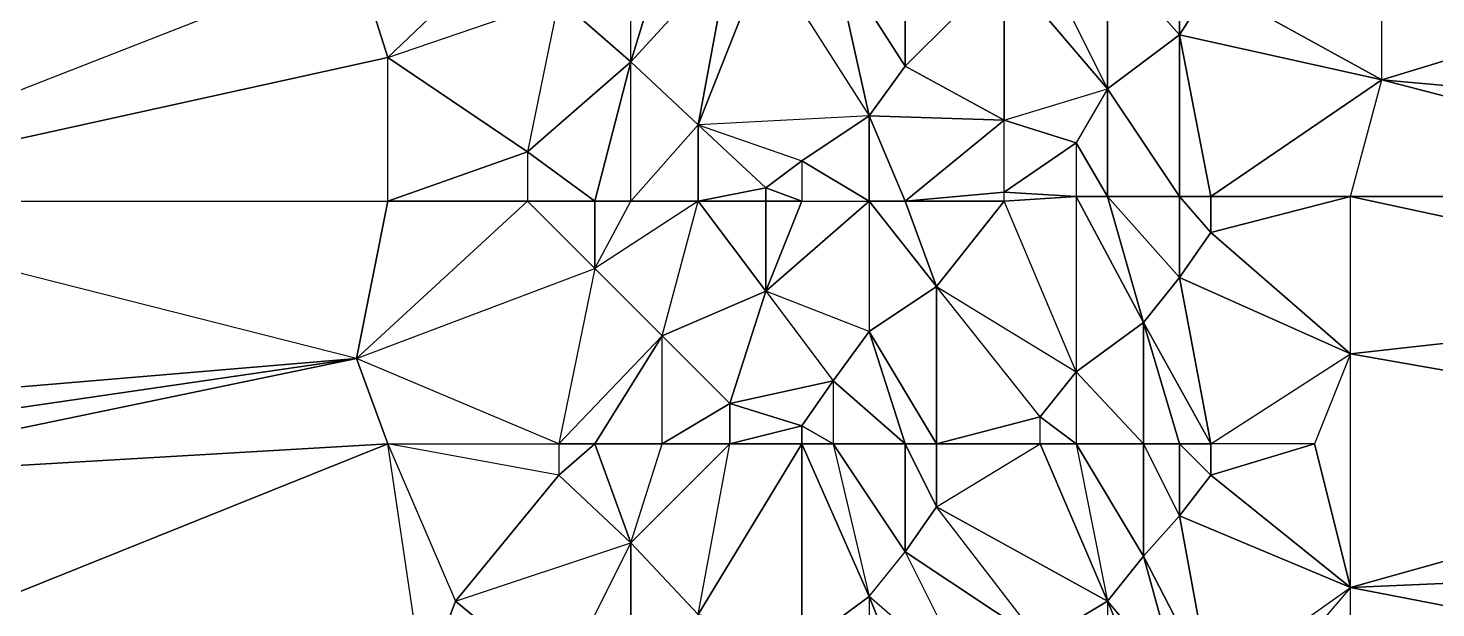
# Model space of a CAD drawing. Header units: metres. Extents: x 121.06818 to 121.07159, y 3.17836 to 3.18313.
# Drawn here: x 121.069416 to 121.069729, y 3.1788125 to 3.1789415 of the extents above; entities that cross this region are included whole.
import ezdxf

# ---------------------------------------------------------------- set-up
doc = ezdxf.new("R2010")
doc.units = ezdxf.units.M

msp = doc.modelspace()

# ---------------------------------------------------------------- linework, layer by layer
at = {"layer": 'DELAUNEY1595', "color": 252}
msp.add_3dface([(121.069687, 3.17879, 0.01019), (121.06971, 3.178795, 0.0102), (121.06971, 3.178817, 0.0102)], dxfattribs=at)
at = {"layer": 'DELAUNEY1617', "color": 252}
msp.add_3dface([(121.069359, 3.178794, 0.01005), (121.069504, 3.178795, 0.01005), (121.069496, 3.178849, 0.01005)], dxfattribs=at)
at = {"layer": 'DELAUNEY1619', "color": 252}
msp.add_3dface([(121.069603, 3.178795, 0.01011), (121.069611, 3.178795, 0.01012), (121.069603, 3.178815, 0.01011)], dxfattribs=at)
at = {"layer": 'DELAUNEY1631', "color": 252}
msp.add_3dface([(121.069534, 3.178795, 0.01006), (121.069504, 3.178795, 0.01005), (121.069511, 3.178814, 0.01005)], dxfattribs=at)
at = {"layer": 'DELAUNEY1633', "color": 252}
msp.add_3dface([(121.069656, 3.178795, 0.01016), (121.069664, 3.178795, 0.01017), (121.069656, 3.178814, 0.01016)], dxfattribs=at)
at = {"layer": 'DELAUNEY1650', "color": 252}
msp.add_3dface([(121.069687, 3.17879, 0.01019), (121.069679, 3.178795, 0.01019), (121.06971, 3.178817, 0.0102)], dxfattribs=at)
at = {"layer": 'DELAUNEY1661', "color": 252}
msp.add_3dface([(121.069664, 3.178795, 0.01017), (121.069672, 3.178795, 0.01018), (121.069656, 3.178814, 0.01016)], dxfattribs=at)
at = {"layer": 'DELAUNEY1662', "color": 252}
msp.add_3dface([(121.069672, 3.178795, 0.01018), (121.069679, 3.178795, 0.01019), (121.069664, 3.178824, 0.01017)], dxfattribs=at)
at = {"layer": 'DELAUNEY1670', "color": 252}
msp.add_3dface([(121.069534, 3.178795, 0.01006), (121.06955, 3.178795, 0.01007), (121.06955, 3.178827, 0.01007)], dxfattribs=at)
at = {"layer": 'DELAUNEY1672', "color": 252}
msp.add_3dface([(121.069611, 3.178795, 0.01012), (121.069626, 3.178795, 0.01013), (121.069603, 3.178815, 0.01011)], dxfattribs=at)
at = {"layer": 'DELAUNEY1708', "color": 252}
msp.add_3dface([(121.069511, 3.178814, 0.01005), (121.069504, 3.178795, 0.01005), (121.069496, 3.178849, 0.01005)], dxfattribs=at)
at = {"layer": 'DELAUNEY1709', "color": 252}
msp.add_3dface([(121.069534, 3.178795, 0.01006), (121.069511, 3.178814, 0.01005), (121.06955, 3.178827, 0.01007)], dxfattribs=at)
at = {"layer": 'DELAUNEY1711', "color": 252}
msp.add_3dface([(121.069603, 3.178795, 0.01011), (121.069588, 3.178804, 0.0101), (121.069603, 3.178815, 0.01011)], dxfattribs=at)
at = {"layer": 'DELAUNEY1712', "color": 252}
msp.add_3dface([(121.069626, 3.178795, 0.01013), (121.069641, 3.178805, 0.01015), (121.069611, 3.178825, 0.01012)], dxfattribs=at)
at = {"layer": 'DELAUNEY1713', "color": 252}
msp.add_3dface([(121.069824, 3.178795, 0.01021), (121.06971, 3.178795, 0.0102), (121.06971, 3.178817, 0.0102)], dxfattribs=at)
at = {"layer": 'DELAUNEY1722', "color": 252}
msp.add_3dface([(121.06955, 3.178795, 0.01007), (121.069565, 3.178811, 0.01008), (121.06955, 3.178827, 0.01007)], dxfattribs=at)
at = {"layer": 'DELAUNEY1723', "color": 252}
msp.add_3dface([(121.069656, 3.178795, 0.01016), (121.069641, 3.178805, 0.01015), (121.069656, 3.178814, 0.01016)], dxfattribs=at)
at = {"layer": 'DELAUNEY1733', "color": 252}
msp.add_3dface([(121.069603, 3.178815, 0.01011), (121.069588, 3.178804, 0.0101), (121.069588, 3.178849, 0.0101)], dxfattribs=at)
at = {"layer": 'DELAUNEY1734', "color": 252}
msp.add_3dface([(121.069656, 3.178814, 0.01016), (121.069641, 3.178805, 0.01015), (121.069618, 3.178835, 0.01013)], dxfattribs=at)
at = {"layer": 'DELAUNEY1745', "color": 252}
msp.add_3dface([(121.069588, 3.178804, 0.0101), (121.069565, 3.178811, 0.01008), (121.069588, 3.178849, 0.0101)], dxfattribs=at)
at = {"layer": 'DELAUNEY1746', "color": 252}
msp.add_3dface([(121.069679, 3.178795, 0.01019), (121.06971, 3.178817, 0.0102), (121.069672, 3.178833, 0.01018)], dxfattribs=at)
at = {"layer": 'DELAUNEY1747', "color": 252}
msp.add_3dface([(121.069824, 3.178795, 0.01021), (121.06971, 3.178817, 0.0102), (121.069824, 3.178822, 0.01021)], dxfattribs=at)
at = {"layer": 'DELAUNEY1760', "color": 252}
msp.add_3dface([(121.069656, 3.178814, 0.01016), (121.069672, 3.178795, 0.01018), (121.069664, 3.178824, 0.01017)], dxfattribs=at)
at = {"layer": 'DELAUNEY1761', "color": 252}
msp.add_3dface([(121.069824, 3.178822, 0.01021), (121.06971, 3.178817, 0.0102), (121.069824, 3.178849, 0.01021)], dxfattribs=at)
at = {"layer": 'DELAUNEY1774', "color": 252}
msp.add_3dface([(121.069359, 3.178794, 0.01005), (121.069496, 3.178849, 0.01005), (121.069359, 3.178841, 0.01005)], dxfattribs=at)
at = {"layer": 'DELAUNEY1775', "color": 252}
msp.add_3dface([(121.06955, 3.178827, 0.01007), (121.069565, 3.178811, 0.01008), (121.069572, 3.178849, 0.01009)], dxfattribs=at)
at = {"layer": 'DELAUNEY1776', "color": 252}
msp.add_3dface([(121.069603, 3.178815, 0.01011), (121.069611, 3.178825, 0.01012), (121.069626, 3.178795, 0.01013)], dxfattribs=at)
at = {"layer": 'DELAUNEY1777', "color": 252}
msp.add_3dface([(121.069603, 3.178815, 0.01011), (121.069611, 3.178825, 0.01012), (121.069595, 3.178849, 0.01011)], dxfattribs=at)
at = {"layer": 'DELAUNEY1778', "color": 252}
msp.add_3dface([(121.069656, 3.178814, 0.01016), (121.069664, 3.178824, 0.01017), (121.069649, 3.178849, 0.01016)], dxfattribs=at)
at = {"layer": 'DELAUNEY1779', "color": 252}
msp.add_3dface([(121.069664, 3.178824, 0.01017), (121.069679, 3.178795, 0.01019), (121.069672, 3.178833, 0.01018)], dxfattribs=at)
at = {"layer": 'DELAUNEY1786', "color": 252}
msp.add_3dface([(121.069511, 3.178814, 0.01005), (121.06955, 3.178827, 0.01007), (121.069534, 3.178842, 0.01006)], dxfattribs=at)
at = {"layer": 'DELAUNEY1787', "color": 252}
msp.add_3dface([(121.069611, 3.178825, 0.01012), (121.069641, 3.178805, 0.01015), (121.069618, 3.178835, 0.01013)], dxfattribs=at)
at = {"layer": 'DELAUNEY1799', "color": 252}
msp.add_3dface([(121.069664, 3.178824, 0.01017), (121.069672, 3.178833, 0.01018), (121.069664, 3.178849, 0.01017)], dxfattribs=at)
at = {"layer": 'DELAUNEY1804', "color": 252}
msp.add_3dface([(121.069359, 3.178841, 0.01005), (121.069496, 3.178849, 0.01005), (121.069489, 3.178868, 0.01005)], dxfattribs=at)
at = {"layer": 'DELAUNEY1805', "color": 252}
msp.add_3dface([(121.069496, 3.178849, 0.01005), (121.069511, 3.178814, 0.01005), (121.069534, 3.178842, 0.01006)], dxfattribs=at)
at = {"layer": 'DELAUNEY1806', "color": 252}
msp.add_3dface([(121.069611, 3.178825, 0.01012), (121.069618, 3.178835, 0.01013), (121.069611, 3.178849, 0.01012)], dxfattribs=at)
at = {"layer": 'DELAUNEY1807', "color": 252}
msp.add_3dface([(121.069672, 3.178833, 0.01018), (121.06971, 3.178817, 0.0102), (121.069679, 3.178842, 0.01019)], dxfattribs=at)
at = {"layer": 'DELAUNEY1831', "color": 252}
msp.add_3dface([(121.069534, 3.178842, 0.01006), (121.06955, 3.178827, 0.01007), (121.069542, 3.178849, 0.01007)], dxfattribs=at)
at = {"layer": 'DELAUNEY1841', "color": 252}
msp.add_3dface([(121.069588, 3.178849, 0.0101), (121.069565, 3.178811, 0.01008), (121.069572, 3.178849, 0.01009)], dxfattribs=at)
at = {"layer": 'DELAUNEY1842', "color": 252}
msp.add_3dface([(121.069672, 3.178833, 0.01018), (121.069679, 3.178842, 0.01019), (121.069672, 3.178849, 0.01018)], dxfattribs=at)
at = {"layer": 'DELAUNEY1843', "color": 252}
msp.add_3dface([(121.069679, 3.178842, 0.01019), (121.06971, 3.178817, 0.0102), (121.069702, 3.178849, 0.0102)], dxfattribs=at)
at = {"layer": 'DELAUNEY1852', "color": 252}
msp.add_3dface([(121.069603, 3.178815, 0.01011), (121.069588, 3.178849, 0.0101), (121.069595, 3.178849, 0.01011)], dxfattribs=at)
at = {"layer": 'DELAUNEY1853', "color": 252}
msp.add_3dface([(121.069618, 3.178835, 0.01013), (121.069641, 3.178849, 0.01015), (121.069656, 3.178814, 0.01016)], dxfattribs=at)
at = {"layer": 'DELAUNEY1854', "color": 252}
msp.add_3dface([(121.069618, 3.178835, 0.01013), (121.069641, 3.178849, 0.01015), (121.069618, 3.178849, 0.01013)], dxfattribs=at)
at = {"layer": 'DELAUNEY1855', "color": 252}
msp.add_3dface([(121.069656, 3.178814, 0.01016), (121.069641, 3.178849, 0.01015), (121.069649, 3.178849, 0.01016)], dxfattribs=at)
at = {"layer": 'DELAUNEY1872', "color": 252}
msp.add_3dface([(121.069572, 3.178849, 0.01009), (121.06955, 3.178827, 0.01007), (121.069557, 3.178849, 0.01008)], dxfattribs=at)
at = {"layer": 'DELAUNEY1873', "color": 252}
msp.add_3dface([(121.069588, 3.178849, 0.0101), (121.069572, 3.178849, 0.01009), (121.069588, 3.178853, 0.0101)], dxfattribs=at)
at = {"layer": 'DELAUNEY1874', "color": 252}
msp.add_3dface([(121.069595, 3.178849, 0.01011), (121.069611, 3.178825, 0.01012), (121.069611, 3.178849, 0.01012)], dxfattribs=at)
at = {"layer": 'DELAUNEY1875', "color": 252}
msp.add_3dface([(121.069649, 3.178849, 0.01016), (121.069641, 3.178849, 0.01015), (121.069641, 3.178855, 0.01015)], dxfattribs=at)
at = {"layer": 'DELAUNEY1876', "color": 252}
msp.add_3dface([(121.069649, 3.178849, 0.01016), (121.069664, 3.178824, 0.01017), (121.069664, 3.178849, 0.01017)], dxfattribs=at)
at = {"layer": 'DELAUNEY1877', "color": 252}
msp.add_3dface([(121.069679, 3.178842, 0.01019), (121.069702, 3.178849, 0.0102), (121.069679, 3.178849, 0.01019)], dxfattribs=at)
at = {"layer": 'DELAUNEY1878', "color": 252}
msp.add_3dface([(121.069702, 3.178849, 0.0102), (121.06971, 3.178817, 0.0102), (121.06971, 3.178869, 0.0102)], dxfattribs=at)
at = {"layer": 'DELAUNEY1887', "color": 252}
msp.add_3dface([(121.069359, 3.178841, 0.01005), (121.069489, 3.178868, 0.01005), (121.069359, 3.178849, 0.01005)], dxfattribs=at)
at = {"layer": 'DELAUNEY1888', "color": 252}
msp.add_3dface([(121.069489, 3.178868, 0.01005), (121.069496, 3.178849, 0.01005), (121.069534, 3.178849, 0.01006)], dxfattribs=at)
at = {"layer": 'DELAUNEY1889', "color": 252}
msp.add_3dface([(121.06955, 3.178827, 0.01007), (121.069557, 3.178849, 0.01008), (121.069542, 3.178849, 0.01007)], dxfattribs=at)
at = {"layer": 'DELAUNEY1890', "color": 252}
msp.add_3dface([(121.069595, 3.178849, 0.01011), (121.069588, 3.178849, 0.0101), (121.069588, 3.178853, 0.0101)], dxfattribs=at)
at = {"layer": 'DELAUNEY1899', "color": 252}
msp.add_3dface([(121.069572, 3.178849, 0.01009), (121.069557, 3.178849, 0.01008), (121.069572, 3.178858, 0.01009)], dxfattribs=at)
at = {"layer": 'DELAUNEY1900', "color": 252}
msp.add_3dface([(121.069824, 3.178849, 0.01021), (121.06971, 3.178817, 0.0102), (121.06971, 3.178869, 0.0102)], dxfattribs=at)
at = {"layer": 'DELAUNEY1914', "color": 252}
msp.add_3dface([(121.069534, 3.178842, 0.01006), (121.069496, 3.178849, 0.01005), (121.069534, 3.178849, 0.01006)], dxfattribs=at)
at = {"layer": 'DELAUNEY1915', "color": 252}
msp.add_3dface([(121.069534, 3.178842, 0.01006), (121.069542, 3.178849, 0.01007), (121.069534, 3.178849, 0.01006)], dxfattribs=at)
at = {"layer": 'DELAUNEY1916', "color": 252}
msp.add_3dface([(121.069595, 3.178849, 0.01011), (121.069611, 3.178849, 0.01012), (121.069595, 3.178863, 0.01011)], dxfattribs=at)
at = {"layer": 'DELAUNEY1917', "color": 252}
msp.add_3dface([(121.069611, 3.178849, 0.01012), (121.069618, 3.178835, 0.01013), (121.069618, 3.178849, 0.01013)], dxfattribs=at)
at = {"layer": 'DELAUNEY1918', "color": 252}
msp.add_3dface([(121.069649, 3.178849, 0.01016), (121.069664, 3.178849, 0.01017), (121.069649, 3.178865, 0.01016)], dxfattribs=at)
at = {"layer": 'DELAUNEY1919', "color": 252}
msp.add_3dface([(121.069664, 3.178849, 0.01017), (121.069672, 3.178833, 0.01018), (121.069672, 3.178849, 0.01018)], dxfattribs=at)
at = {"layer": 'DELAUNEY1930', "color": 252}
msp.add_3dface([(121.069542, 3.178849, 0.01007), (121.069557, 3.178849, 0.01008), (121.069557, 3.178873, 0.01008)], dxfattribs=at)
at = {"layer": 'DELAUNEY1939', "color": 252}
msp.add_3dface([(121.069611, 3.178849, 0.01012), (121.069618, 3.178849, 0.01013), (121.069603, 3.178874, 0.01012)], dxfattribs=at)
at = {"layer": 'DELAUNEY1940', "color": 252}
msp.add_3dface([(121.069664, 3.178849, 0.01017), (121.069672, 3.178849, 0.01018), (121.069664, 3.178876, 0.01017)], dxfattribs=at)
at = {"layer": 'DELAUNEY1941', "color": 252}
msp.add_3dface([(121.069672, 3.178849, 0.01018), (121.069679, 3.178842, 0.01019), (121.069679, 3.178849, 0.01019)], dxfattribs=at)
at = {"layer": 'DELAUNEY1942', "color": 252}
msp.add_3dface([(121.06971, 3.178869, 0.0102), (121.069702, 3.178849, 0.0102), (121.069679, 3.178849, 0.01019)], dxfattribs=at)
at = {"layer": 'DELAUNEY1952', "color": 252}
msp.add_3dface([(121.069618, 3.178849, 0.01013), (121.069641, 3.178849, 0.01015), (121.069641, 3.178855, 0.01015)], dxfattribs=at)
at = {"layer": 'DELAUNEY1953', "color": 252}
msp.add_3dface([(121.069824, 3.178849, 0.01021), (121.06971, 3.178869, 0.0102), (121.069817, 3.178881, 0.01021)], dxfattribs=at)
at = {"layer": 'DELAUNEY1966', "color": 252}
msp.add_3dface([(121.069359, 3.178849, 0.01005), (121.069489, 3.178868, 0.01005), (121.069359, 3.178857, 0.01005)], dxfattribs=at)
at = {"layer": 'DELAUNEY1967', "color": 252}
msp.add_3dface([(121.069534, 3.178849, 0.01006), (121.069542, 3.178849, 0.01007), (121.069557, 3.178873, 0.01008)], dxfattribs=at)
at = {"layer": 'DELAUNEY1968', "color": 252}
msp.add_3dface([(121.069672, 3.178849, 0.01018), (121.069679, 3.178849, 0.01019), (121.069664, 3.178876, 0.01017)], dxfattribs=at)
at = {"layer": 'DELAUNEY1988', "color": 252}
msp.add_3dface([(121.069588, 3.178853, 0.0101), (121.069572, 3.178849, 0.01009), (121.069572, 3.178858, 0.01009)], dxfattribs=at)
at = {"layer": 'DELAUNEY2001', "color": 252}
msp.add_3dface([(121.069572, 3.178858, 0.01009), (121.069557, 3.178849, 0.01008), (121.069557, 3.178873, 0.01008)], dxfattribs=at)
at = {"layer": 'DELAUNEY2002', "color": 252}
msp.add_3dface([(121.069595, 3.178849, 0.01011), (121.069588, 3.178853, 0.0101), (121.069595, 3.178863, 0.01011)], dxfattribs=at)
at = {"layer": 'DELAUNEY2003', "color": 252}
msp.add_3dface([(121.069618, 3.178849, 0.01013), (121.069641, 3.178855, 0.01015), (121.069618, 3.178884, 0.01013)], dxfattribs=at)
at = {"layer": 'DELAUNEY2004', "color": 252}
msp.add_3dface([(121.069649, 3.178849, 0.01016), (121.069641, 3.178855, 0.01015), (121.069649, 3.178865, 0.01016)], dxfattribs=at)
at = {"layer": 'DELAUNEY2005', "color": 252}
msp.add_3dface([(121.069817, 3.178881, 0.01021), (121.06971, 3.178869, 0.0102), (121.06971, 3.178904, 0.0102)], dxfattribs=at)
at = {"layer": 'DELAUNEY2013', "color": 252}
msp.add_3dface([(121.069359, 3.178857, 0.01005), (121.069489, 3.178868, 0.01005), (121.069351, 3.178903, 0.01005)], dxfattribs=at)
at = {"layer": 'DELAUNEY2014', "color": 252}
msp.add_3dface([(121.069588, 3.178853, 0.0101), (121.069572, 3.178858, 0.01009), (121.069595, 3.178863, 0.01011)], dxfattribs=at)
at = {"layer": 'DELAUNEY2020', "color": 252}
msp.add_3dface([(121.069595, 3.178863, 0.01011), (121.069611, 3.178849, 0.01012), (121.069603, 3.178874, 0.01012)], dxfattribs=at)
at = {"layer": 'DELAUNEY2021', "color": 252}
msp.add_3dface([(121.069649, 3.178865, 0.01016), (121.069641, 3.178855, 0.01015), (121.069618, 3.178884, 0.01013)], dxfattribs=at)
at = {"layer": 'DELAUNEY2022', "color": 252}
msp.add_3dface([(121.069649, 3.178865, 0.01016), (121.069664, 3.178849, 0.01017), (121.069664, 3.178876, 0.01017)], dxfattribs=at)
at = {"layer": 'DELAUNEY2046', "color": 252}
msp.add_3dface([(121.069572, 3.178858, 0.01009), (121.069557, 3.178873, 0.01008), (121.06958, 3.178883, 0.0101)], dxfattribs=at)
at = {"layer": 'DELAUNEY2047', "color": 252}
msp.add_3dface([(121.069595, 3.178863, 0.01011), (121.069603, 3.178874, 0.01012), (121.06958, 3.178883, 0.0101)], dxfattribs=at)
at = {"layer": 'DELAUNEY2048', "color": 252}
msp.add_3dface([(121.069649, 3.178865, 0.01016), (121.069664, 3.178876, 0.01017), (121.069649, 3.178904, 0.01016)], dxfattribs=at)
at = {"layer": 'DELAUNEY2057', "color": 252}
msp.add_3dface([(121.069595, 3.178863, 0.01011), (121.069572, 3.178858, 0.01009), (121.06958, 3.178883, 0.0101)], dxfattribs=at)
at = {"layer": 'DELAUNEY2058', "color": 252}
msp.add_3dface([(121.069603, 3.178874, 0.01012), (121.069618, 3.178849, 0.01013), (121.069618, 3.178884, 0.01013)], dxfattribs=at)
at = {"layer": 'DELAUNEY2059', "color": 252}
msp.add_3dface([(121.069664, 3.178876, 0.01017), (121.069679, 3.178849, 0.01019), (121.069672, 3.178886, 0.01018)], dxfattribs=at)
at = {"layer": 'DELAUNEY2060', "color": 252}
msp.add_3dface([(121.069679, 3.178849, 0.01019), (121.06971, 3.178869, 0.0102), (121.069672, 3.178886, 0.01018)], dxfattribs=at)
at = {"layer": 'DELAUNEY2072', "color": 252}
msp.add_3dface([(121.069534, 3.178849, 0.01006), (121.069489, 3.178868, 0.01005), (121.069542, 3.178888, 0.01007)], dxfattribs=at)
at = {"layer": 'DELAUNEY2073', "color": 252}
msp.add_3dface([(121.069534, 3.178849, 0.01006), (121.069557, 3.178873, 0.01008), (121.069542, 3.178888, 0.01007)], dxfattribs=at)
at = {"layer": 'DELAUNEY2074', "color": 252}
msp.add_3dface([(121.069603, 3.178874, 0.01012), (121.069618, 3.178884, 0.01013), (121.069603, 3.178903, 0.01012)], dxfattribs=at)
at = {"layer": 'DELAUNEY2086', "color": 252}
msp.add_3dface([(121.069542, 3.178888, 0.01007), (121.069557, 3.178873, 0.01008), (121.069565, 3.178903, 0.01009)], dxfattribs=at)
at = {"layer": 'DELAUNEY2087', "color": 252}
msp.add_3dface([(121.069664, 3.178876, 0.01017), (121.069672, 3.178886, 0.01018), (121.069656, 3.178904, 0.01017)], dxfattribs=at)
at = {"layer": 'DELAUNEY2096', "color": 252}
msp.add_3dface([(121.069489, 3.178868, 0.01005), (121.069542, 3.178888, 0.01007), (121.069527, 3.178903, 0.01006)], dxfattribs=at)
at = {"layer": 'DELAUNEY2097', "color": 252}
msp.add_3dface([(121.06958, 3.178883, 0.0101), (121.069557, 3.178873, 0.01008), (121.069565, 3.178903, 0.01009)], dxfattribs=at)
at = {"layer": 'DELAUNEY2098', "color": 252}
msp.add_3dface([(121.069618, 3.178884, 0.01013), (121.069649, 3.178865, 0.01016), (121.069633, 3.178903, 0.01015)], dxfattribs=at)
at = {"layer": 'DELAUNEY2099', "color": 252}
msp.add_3dface([(121.069672, 3.178886, 0.01018), (121.06971, 3.178869, 0.0102), (121.069679, 3.178896, 0.01019)], dxfattribs=at)
at = {"layer": 'DELAUNEY2129', "color": 252}
msp.add_3dface([(121.069527, 3.178903, 0.01006), (121.069489, 3.178868, 0.01005), (121.069496, 3.178903, 0.01005)], dxfattribs=at)
at = {"layer": 'DELAUNEY2130', "color": 252}
msp.add_3dface([(121.069603, 3.178874, 0.01012), (121.06958, 3.178883, 0.0101), (121.069603, 3.178903, 0.01012)], dxfattribs=at)
at = {"layer": 'DELAUNEY2141', "color": 252}
msp.add_3dface([(121.069527, 3.178903, 0.01006), (121.069542, 3.178888, 0.01007), (121.069542, 3.178903, 0.01007)], dxfattribs=at)
at = {"layer": 'DELAUNEY2142', "color": 252}
msp.add_3dface([(121.069672, 3.178886, 0.01018), (121.069679, 3.178896, 0.01019), (121.069672, 3.178904, 0.01018)], dxfattribs=at)
at = {"layer": 'DELAUNEY2143', "color": 252}
msp.add_3dface([(121.069679, 3.178896, 0.01019), (121.06971, 3.178869, 0.0102), (121.06971, 3.178904, 0.0102)], dxfattribs=at)
at = {"layer": 'DELAUNEY2148', "color": 252}
msp.add_3dface([(121.069496, 3.178903, 0.01005), (121.069489, 3.178868, 0.01005), (121.069351, 3.178903, 0.01005)], dxfattribs=at)
at = {"layer": 'DELAUNEY2160', "color": 252}
msp.add_3dface([(121.069527, 3.178903, 0.01006), (121.069496, 3.178903, 0.01005), (121.069527, 3.178914, 0.01006)], dxfattribs=at)
at = {"layer": 'DELAUNEY2161', "color": 252}
msp.add_3dface([(121.069618, 3.178884, 0.01013), (121.069633, 3.178903, 0.01015), (121.069611, 3.178903, 0.01013)], dxfattribs=at)
at = {"layer": 'DELAUNEY2162', "color": 252}
msp.add_3dface([(121.069649, 3.178865, 0.01016), (121.069633, 3.178903, 0.01015), (121.069649, 3.178904, 0.01016)], dxfattribs=at)
at = {"layer": 'DELAUNEY2180', "color": 252}
msp.add_3dface([(121.069649, 3.178904, 0.01016), (121.069633, 3.178903, 0.01015), (121.069633, 3.178905, 0.01015)], dxfattribs=at)
at = {"layer": 'DELAUNEY2181', "color": 252}
msp.add_3dface([(121.069649, 3.178904, 0.01016), (121.069664, 3.178876, 0.01017), (121.069656, 3.178904, 0.01017)], dxfattribs=at)
at = {"layer": 'DELAUNEY2192', "color": 252}
msp.add_3dface([(121.06958, 3.178883, 0.0101), (121.069565, 3.178903, 0.01009), (121.06958, 3.178903, 0.0101)], dxfattribs=at)
at = {"layer": 'DELAUNEY2193', "color": 252}
msp.add_3dface([(121.069603, 3.178903, 0.01012), (121.06958, 3.178883, 0.0101), (121.069588, 3.178903, 0.01011)], dxfattribs=at)
at = {"layer": 'DELAUNEY2194', "color": 252}
msp.add_3dface([(121.069679, 3.178896, 0.01019), (121.06971, 3.178904, 0.0102), (121.069679, 3.178904, 0.01019)], dxfattribs=at)
at = {"layer": 'DELAUNEY2195', "color": 252}
msp.add_3dface([(121.069817, 3.178881, 0.01021), (121.06971, 3.178904, 0.0102), (121.069817, 3.178904, 0.01021)], dxfattribs=at)
at = {"layer": 'DELAUNEY2208', "color": 252}
msp.add_3dface([(121.069542, 3.178888, 0.01007), (121.06955, 3.178903, 0.01008), (121.069565, 3.178903, 0.01009)], dxfattribs=at)
at = {"layer": 'DELAUNEY2209', "color": 252}
msp.add_3dface([(121.069542, 3.178888, 0.01007), (121.06955, 3.178903, 0.01008), (121.069542, 3.178903, 0.01007)], dxfattribs=at)
at = {"layer": 'DELAUNEY2210', "color": 252}
msp.add_3dface([(121.069588, 3.178903, 0.01011), (121.06958, 3.178883, 0.0101), (121.06958, 3.178903, 0.0101)], dxfattribs=at)
at = {"layer": 'DELAUNEY2211', "color": 252}
msp.add_3dface([(121.069603, 3.178903, 0.01012), (121.069618, 3.178884, 0.01013), (121.069611, 3.178903, 0.01013)], dxfattribs=at)
at = {"layer": 'DELAUNEY2212', "color": 252}
msp.add_3dface([(121.069649, 3.178904, 0.01016), (121.069656, 3.178904, 0.01017), (121.069649, 3.178916, 0.01016)], dxfattribs=at)
at = {"layer": 'DELAUNEY2213', "color": 252}
msp.add_3dface([(121.069656, 3.178904, 0.01017), (121.069672, 3.178886, 0.01018), (121.069672, 3.178904, 0.01018)], dxfattribs=at)
at = {"layer": 'DELAUNEY2219', "color": 252}
msp.add_3dface([(121.069565, 3.178903, 0.01009), (121.06955, 3.178903, 0.01008), (121.069565, 3.17892, 0.01009)], dxfattribs=at)
at = {"layer": 'DELAUNEY2220', "color": 252}
msp.add_3dface([(121.069588, 3.178903, 0.01011), (121.069603, 3.178903, 0.01012), (121.069588, 3.178912, 0.01011)], dxfattribs=at)
at = {"layer": 'DELAUNEY2221', "color": 252}
msp.add_3dface([(121.069603, 3.178903, 0.01012), (121.069611, 3.178903, 0.01013), (121.069603, 3.178922, 0.01012)], dxfattribs=at)
at = {"layer": 'DELAUNEY2222', "color": 252}
msp.add_3dface([(121.069817, 3.178904, 0.01021), (121.06971, 3.178904, 0.0102), (121.069717, 3.17893, 0.0102)], dxfattribs=at)
at = {"layer": 'DELAUNEY2235', "color": 252}
msp.add_3dface([(121.069527, 3.178903, 0.01006), (121.069542, 3.178903, 0.01007), (121.069527, 3.178914, 0.01006)], dxfattribs=at)
at = {"layer": 'DELAUNEY2236', "color": 252}
msp.add_3dface([(121.06958, 3.178903, 0.0101), (121.069565, 3.178903, 0.01009), (121.06958, 3.178906, 0.0101)], dxfattribs=at)
at = {"layer": 'DELAUNEY2237', "color": 252}
msp.add_3dface([(121.069588, 3.178903, 0.01011), (121.06958, 3.178903, 0.0101), (121.06958, 3.178906, 0.0101)], dxfattribs=at)
at = {"layer": 'DELAUNEY2238', "color": 252}
msp.add_3dface([(121.069656, 3.178904, 0.01017), (121.069672, 3.178904, 0.01018), (121.069656, 3.178928, 0.01017)], dxfattribs=at)
at = {"layer": 'DELAUNEY2239', "color": 252}
msp.add_3dface([(121.069672, 3.178904, 0.01018), (121.069679, 3.178896, 0.01019), (121.069679, 3.178904, 0.01019)], dxfattribs=at)
at = {"layer": 'DELAUNEY2253', "color": 252}
msp.add_3dface([(121.069542, 3.178903, 0.01007), (121.06955, 3.178903, 0.01008), (121.06955, 3.178934, 0.01008)], dxfattribs=at)
at = {"layer": 'DELAUNEY2254', "color": 252}
msp.add_3dface([(121.069611, 3.178903, 0.01013), (121.069633, 3.178903, 0.01015), (121.069633, 3.178905, 0.01015)], dxfattribs=at)
at = {"layer": 'DELAUNEY2261', "color": 252}
msp.add_3dface([(121.069351, 3.178903, 0.01005), (121.069496, 3.178903, 0.01005), (121.069496, 3.178935, 0.01005)], dxfattribs=at)
at = {"layer": 'DELAUNEY2268', "color": 252}
msp.add_3dface([(121.069672, 3.178904, 0.01018), (121.069679, 3.178904, 0.01019), (121.069672, 3.17894, 0.01018)], dxfattribs=at)
at = {"layer": 'DELAUNEY2269', "color": 252}
msp.add_3dface([(121.069679, 3.178904, 0.01019), (121.06971, 3.178904, 0.0102), (121.069717, 3.17893, 0.0102)], dxfattribs=at)
at = {"layer": 'DELAUNEY2282', "color": 252}
msp.add_3dface([(121.06958, 3.178906, 0.0101), (121.069565, 3.178903, 0.01009), (121.069565, 3.17892, 0.01009)], dxfattribs=at)
at = {"layer": 'DELAUNEY2283', "color": 252}
msp.add_3dface([(121.069588, 3.178903, 0.01011), (121.06958, 3.178906, 0.0101), (121.069588, 3.178912, 0.01011)], dxfattribs=at)
at = {"layer": 'DELAUNEY2284', "color": 252}
msp.add_3dface([(121.069611, 3.178903, 0.01013), (121.069633, 3.178905, 0.01015), (121.069633, 3.178921, 0.01015)], dxfattribs=at)
at = {"layer": 'DELAUNEY2285', "color": 252}
msp.add_3dface([(121.069817, 3.178904, 0.01021), (121.069717, 3.17893, 0.0102), (121.069817, 3.178921, 0.01021)], dxfattribs=at)
at = {"layer": 'DELAUNEY2298', "color": 252}
msp.add_3dface([(121.069527, 3.178914, 0.01006), (121.069496, 3.178903, 0.01005), (121.069496, 3.178935, 0.01005)], dxfattribs=at)
at = {"layer": 'DELAUNEY2299', "color": 252}
msp.add_3dface([(121.069588, 3.178912, 0.01011), (121.06958, 3.178906, 0.0101), (121.069565, 3.17892, 0.01009)], dxfattribs=at)
at = {"layer": 'DELAUNEY2300', "color": 252}
msp.add_3dface([(121.069649, 3.178904, 0.01016), (121.069633, 3.178905, 0.01015), (121.069649, 3.178916, 0.01016)], dxfattribs=at)
at = {"layer": 'DELAUNEY2309', "color": 252}
msp.add_3dface([(121.069527, 3.178914, 0.01006), (121.069542, 3.178903, 0.01007), (121.06955, 3.178934, 0.01008)], dxfattribs=at)
at = {"layer": 'DELAUNEY2310', "color": 252}
msp.add_3dface([(121.069588, 3.178912, 0.01011), (121.069603, 3.178903, 0.01012), (121.069603, 3.178922, 0.01012)], dxfattribs=at)
at = {"layer": 'DELAUNEY2311', "color": 252}
msp.add_3dface([(121.069649, 3.178916, 0.01016), (121.069633, 3.178905, 0.01015), (121.069633, 3.178921, 0.01015)], dxfattribs=at)
at = {"layer": 'DELAUNEY2312', "color": 252}
msp.add_3dface([(121.069649, 3.178916, 0.01016), (121.069656, 3.178904, 0.01017), (121.069656, 3.178928, 0.01017)], dxfattribs=at)
at = {"layer": 'DELAUNEY2321', "color": 252}
msp.add_3dface([(121.069565, 3.17892, 0.01009), (121.06955, 3.178903, 0.01008), (121.06955, 3.178934, 0.01008)], dxfattribs=at)
at = {"layer": 'DELAUNEY2322', "color": 252}
msp.add_3dface([(121.069588, 3.178912, 0.01011), (121.069603, 3.178922, 0.01012), (121.069565, 3.17892, 0.01009)], dxfattribs=at)
at = {"layer": 'DELAUNEY2323', "color": 252}
msp.add_3dface([(121.069611, 3.178903, 0.01013), (121.069633, 3.178921, 0.01015), (121.069603, 3.178922, 0.01012)], dxfattribs=at)
at = {"layer": 'DELAUNEY2324', "color": 252}
msp.add_3dface([(121.069817, 3.178921, 0.01021), (121.069717, 3.17893, 0.0102), (121.069809, 3.178958, 0.01021)], dxfattribs=at)
at = {"layer": 'DELAUNEY2338', "color": 252}
msp.add_3dface([(121.069649, 3.178916, 0.01016), (121.069633, 3.178921, 0.01015), (121.069656, 3.178928, 0.01017)], dxfattribs=at)
at = {"layer": 'DELAUNEY2351', "color": 252}
msp.add_3dface([(121.069656, 3.178928, 0.01017), (121.069672, 3.178904, 0.01018), (121.069672, 3.17894, 0.01018)], dxfattribs=at)
at = {"layer": 'DELAUNEY2359', "color": 252}
msp.add_3dface([(121.069351, 3.178903, 0.01005), (121.069496, 3.178935, 0.01005), (121.069489, 3.178957, 0.01005)], dxfattribs=at)
at = {"layer": 'DELAUNEY2360', "color": 252}
msp.add_3dface([(121.069527, 3.178914, 0.01006), (121.06955, 3.178934, 0.01008), (121.069534, 3.178948, 0.01007)], dxfattribs=at)
at = {"layer": 'DELAUNEY2361', "color": 252}
msp.add_3dface([(121.069603, 3.178922, 0.01012), (121.069633, 3.178921, 0.01015), (121.069611, 3.178933, 0.01013)], dxfattribs=at)
at = {"layer": 'DELAUNEY2362', "color": 252}
msp.add_3dface([(121.069603, 3.178922, 0.01012), (121.069611, 3.178933, 0.01013), (121.069595, 3.178958, 0.01012)], dxfattribs=at)
at = {"layer": 'DELAUNEY2363', "color": 252}
msp.add_3dface([(121.069611, 3.178933, 0.01013), (121.069633, 3.178921, 0.01015), (121.069633, 3.178955, 0.01015)], dxfattribs=at)
at = {"layer": 'DELAUNEY2368', "color": 252}
msp.add_3dface([(121.069527, 3.178914, 0.01006), (121.069496, 3.178935, 0.01005), (121.069534, 3.178948, 0.01007)], dxfattribs=at)
at = {"layer": 'DELAUNEY2369', "color": 252}
msp.add_3dface([(121.069565, 3.17892, 0.01009), (121.06955, 3.178934, 0.01008), (121.069572, 3.178958, 0.0101)], dxfattribs=at)
at = {"layer": 'DELAUNEY2370', "color": 252}
msp.add_3dface([(121.069672, 3.17894, 0.01018), (121.069679, 3.178904, 0.01019), (121.069717, 3.17893, 0.0102)], dxfattribs=at)
at = {"layer": 'DELAUNEY2384', "color": 252}
msp.add_3dface([(121.069351, 3.178903, 0.01005), (121.069351, 3.178943, 0.01005), (121.069489, 3.178957, 0.01005)], dxfattribs=at)
at = {"layer": 'DELAUNEY2385', "color": 252}
msp.add_3dface([(121.069489, 3.178957, 0.01005), (121.069496, 3.178935, 0.01005), (121.069519, 3.178957, 0.01006)], dxfattribs=at)
at = {"layer": 'DELAUNEY2386', "color": 252}
msp.add_3dface([(121.069656, 3.178928, 0.01017), (121.069672, 3.17894, 0.01018), (121.069656, 3.178958, 0.01017)], dxfattribs=at)
at = {"layer": 'DELAUNEY2400', "color": 252}
msp.add_3dface([(121.069633, 3.178921, 0.01015), (121.069656, 3.178928, 0.01017), (121.069633, 3.178955, 0.01015)], dxfattribs=at)
at = {"layer": 'DELAUNEY2401', "color": 252}
msp.add_3dface([(121.069672, 3.17894, 0.01018), (121.069717, 3.17893, 0.0102), (121.069679, 3.178951, 0.01019)], dxfattribs=at)
at = {"layer": 'DELAUNEY2420', "color": 252}
msp.add_3dface([(121.069809, 3.178958, 0.01021), (121.069717, 3.17893, 0.0102), (121.069717, 3.178958, 0.0102)], dxfattribs=at)
at = {"layer": 'DELAUNEY2430', "color": 252}
msp.add_3dface([(121.069496, 3.178935, 0.01005), (121.069534, 3.178948, 0.01007), (121.069519, 3.178957, 0.01006)], dxfattribs=at)
at = {"layer": 'DELAUNEY2431', "color": 252}
msp.add_3dface([(121.069534, 3.178948, 0.01007), (121.06955, 3.178934, 0.01008), (121.06955, 3.178957, 0.01008)], dxfattribs=at)
at = {"layer": 'DELAUNEY2432', "color": 252}
msp.add_3dface([(121.069603, 3.178922, 0.01012), (121.069565, 3.17892, 0.01009), (121.06958, 3.178958, 0.01011)], dxfattribs=at)
at = {"layer": 'DELAUNEY2433', "color": 252}
msp.add_3dface([(121.069672, 3.17894, 0.01018), (121.069679, 3.178951, 0.01019), (121.069672, 3.178958, 0.01018)], dxfattribs=at)
at = {"layer": 'DELAUNEY2434', "color": 252}
msp.add_3dface([(121.069679, 3.178951, 0.01019), (121.069717, 3.17893, 0.0102), (121.069717, 3.178958, 0.0102)], dxfattribs=at)
at = {"layer": 'DELAUNEY2448', "color": 252}
msp.add_3dface([(121.06958, 3.178958, 0.01011), (121.069565, 3.17892, 0.01009), (121.069572, 3.178958, 0.0101)], dxfattribs=at)
at = {"layer": 'DELAUNEY2449', "color": 252}
msp.add_3dface([(121.06958, 3.178958, 0.01011), (121.069603, 3.178922, 0.01012), (121.069595, 3.178958, 0.01012)], dxfattribs=at)
at = {"layer": 'DELAUNEY2458', "color": 252}
msp.add_3dface([(121.069611, 3.178933, 0.01013), (121.069633, 3.178955, 0.01015), (121.069611, 3.178958, 0.01013)], dxfattribs=at)
at = {"layer": 'DELAUNEY2459', "color": 252}
msp.add_3dface([(121.069633, 3.178955, 0.01015), (121.069656, 3.178928, 0.01017), (121.069641, 3.178958, 0.01016)], dxfattribs=at)
at = {"layer": 'DELAUNEY2474', "color": 252}
msp.add_3dface([(121.069572, 3.178958, 0.0101), (121.06955, 3.178934, 0.01008), (121.069557, 3.178957, 0.01009)], dxfattribs=at)
at = {"layer": 'DELAUNEY2476', "color": 252}
msp.add_3dface([(121.069595, 3.178958, 0.01012), (121.069611, 3.178933, 0.01013), (121.069611, 3.178958, 0.01013)], dxfattribs=at)
at = {"layer": 'DELAUNEY2478', "color": 252}
msp.add_3dface([(121.069641, 3.178958, 0.01016), (121.069656, 3.178928, 0.01017), (121.069656, 3.178958, 0.01017)], dxfattribs=at)
at = {"layer": 'DELAUNEY2497', "color": 252}
msp.add_3dface([(121.069557, 3.178957, 0.01009), (121.06955, 3.178934, 0.01008), (121.06955, 3.178957, 0.01008)], dxfattribs=at)
at = {"layer": 'DELAUNEY2515', "color": 252}
msp.add_3dface([(121.069656, 3.178958, 0.01017), (121.069672, 3.17894, 0.01018), (121.069672, 3.178958, 0.01018)], dxfattribs=at)

doc.saveas('drawing.dxf')
